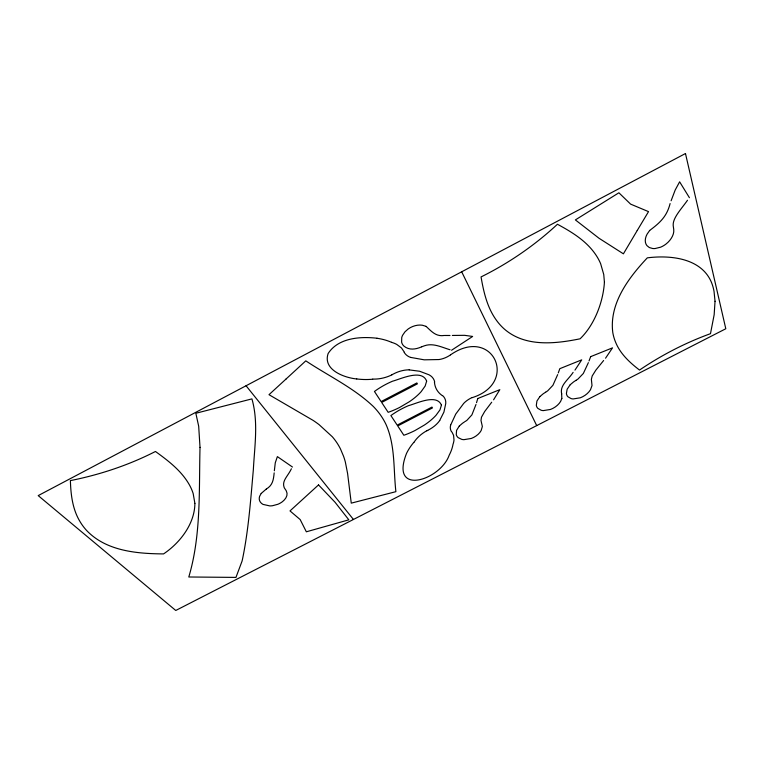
<?xml version="1.0" encoding="UTF-8"?>
<svg xmlns="http://www.w3.org/2000/svg" width="764" height="764" viewBox="0 0 764 764"><rect width="100%" height="100%" fill="white"/><g stroke="black" fill="none" stroke-linecap="round" stroke-linejoin="round"><path stroke-width="1.15" d="M274.352 470.777L275.279 462.793L277.37 456.614L292.478 467.033M274.171 472.887C273.464 479.945 272.71 485.236 266.321 489.036M561.846 398.436L561.616 393.689M450.703 424.946L455.745 414.069L463.71 403.392A18.193 11.842 -26.2 0 1 472.228 397.509M561.836 398.502L560.614 401.415A13.933 8.776 -28.9 0 1 550.5 409.447L543.28 410.612A13.933 8.776 -28.9 0 1 541.151 410.239L537.885 408.415A13.933 8.776 -28.9 0 1 536.318 405.312L536.939 401.004L539.871 396.621M476.516 402.704L477.767 398.55M475.982 404.481L471.885 414.909L466.919 420.324A22.003 14.449 -25.4 0 1 466.384 420.697L465.142 421.518M671.107 200.77L675.195 190.026L679.626 181.822L689.414 197.704M558.283 372.928L559.811 368.678L581.71 359.863L574.967 370.11M670.104 203.568C666.886 216.346 660.153 222.658 649.782 230.356M557.672 374.618L552.907 385.314L547.75 390.786A22.032 14.21 -29.1 0 1 547.139 391.216L545.735 392.133M589.034 360.933L590.668 356.654M588.375 362.652L583.333 373.472L578.042 378.982A22.099 14.124 -30.4 0 1 577.498 379.364L576.094 380.281M291.399 468.771C287.799 476.449 281.524 480.804 284.246 487.728A22.022 14.258 -18 0 0 284.475 488.11L286.003 490.392A23.99 15.337 -16.2 0 1 286.242 490.803C288.515 494.91 285.803 498.997 282.584 501.556A14.277 9.149 -16.5 0 1 277.829 504.288L272.576 505.711A14.277 9.149 -16.5 0 1 269.797 505.911L263.007 504.393A14.277 9.149 -16.5 0 1 259.617 496.314L261.173 493.487M439.682 420.515L443.922 412.073L445.765 403.43A20.313 13.561 -24.2 0 0 442.509 395.485M493.582 399.801L499.818 389.669L477.777 398.522M687.485 200.263C681.975 208.276 672.702 217.711 673.189 225.342A25.126 16.283 -39.1 0 0 673.237 225.896L673.705 229.19A26.893 17.811 -37.4 0 1 673.752 229.783C674.297 234.519 670.849 240.307 665.931 244.098A16.063 10.581 -37.7 0 1 660.535 247.211L655.063 248.539A16.063 10.581 -37.7 0 1 652.523 248.481L649.314 247.536L646.917 245.607A16.063 10.581 -37.7 0 1 647.089 234.166L649.667 230.489M261.212 493.429L266.197 489.122M491.71 402.217L484.691 411.5L481.482 417.173L480.986 420.429L482.351 426.493L481.158 430.543A13.914 8.92 -25.4 0 1 471.331 438.45L463.91 439.672A13.914 8.92 -25.4 0 1 461.676 439.348L458.18 437.638A13.914 8.92 -25.4 0 1 456.27 434.592L456.566 430.38L459.269 426.064M605.546 358.201L612.518 347.859L590.677 356.635M573.115 372.383C568.139 380.052 559.582 385.218 561.683 393.976M603.627 360.512L595.834 370.158L592.186 375.983L591.374 379.326L592.014 385.572L590.486 389.736A13.972 8.719 -30.1 0 1 580.277 397.805L573.115 398.942A13.972 8.719 -30.1 0 1 571.023 398.56L567.9 396.736A13.972 8.719 -30.1 0 1 566.41 393.555L567.146 389.201L570.173 384.789M459.307 426.026L462.43 423.323A23.216 14.774 -25.5 0 1 463.013 422.912L464.445 421.976M539.909 396.573L543.128 393.852A23.245 14.535 -28.9 0 1 543.72 393.441L545.601 392.228M570.211 384.741L573.468 382.01A23.312 14.449 -30.1 0 1 574.06 381.599L575.951 380.377M450.531 354.859C492.608 325.445 519.329 382.735 472.267 397.624M450.378 354.964L449.299 355.68A19.578 13.723 -26.5 0 1 439.071 359.548L424.211 359.825L410.726 357.418M451.543 350.256L472.658 336.447L464.588 335.329L452.364 335.444M426.866 430.81L427.735 430.352M427.907 430.266L430.132 429.043A24.056 15.958 -23.8 0 0 439.739 420.525M391.817 374.79L395.38 373.013A24.859 17.056 -23.6 0 1 409.208 369.824M421.594 346.866L423.81 346.016A23.273 16.178 -25.4 0 1 424.488 345.777C433.083 342.692 441.993 347.381 450.082 349.769M421.25 346.999L419.665 347.61A26.177 18.823 -25.7 0 1 418.92 347.878C414.25 349.454 408.482 350.065 403.774 345.968A15.49 11.059 -25.5 0 1 401.625 342.157L401.73 337.583A15.49 11.059 -25.5 0 1 402.638 335.215L404.968 331.834L408.205 328.95A15.49 11.059 -25.5 0 1 422.301 325.216L425.959 326.314M450.006 335.491L444.705 335.472M409.189 369.891L419.656 371.256L429.091 374.828A20.762 14.172 -24.2 0 1 434.697 382.038M444.314 335.463C435.833 336.867 431.354 331.184 426.083 326.381M377.024 338.242C360.13 336.294 338.223 337.85 328.128 353.531C322.58 369.719 344.134 377.769 356.74 378.963M442.308 395.637L441.496 395.036A36.892 24.897 -26.9 0 1 434.544 382.965L434.439 382.115M246.065 385.753L353.445 519.472M451.954 432.013L453.587 435.384L453.988 439.988A30.627 19.721 -23.4 0 1 453.023 444.304A57.988 37.512 -22.3 0 1 449.165 455.258C440.293 480.394 389.401 496.648 406.534 453.386A56.441 35.507 -24.5 0 1 413.792 442.375M404.404 352.28L401.453 347.926L396.726 344.411A33.645 23.789 -22.7 0 0 391.483 342.32M461.685 271.803L536.7 425.605M451.457 431.641A17.753 11.45 -25.5 0 1 450.664 424.946M410.698 357.447A19.463 13.79 -25.6 0 1 404.213 352.376M377.005 338.271A62.887 44.054 -21.2 0 1 391.493 342.301M372.689 379.231A65.341 47.635 -23.9 0 1 356.759 378.934M391.875 374.876A31.066 22.137 -23.3 0 1 372.746 379.078M413.945 442.394A27.934 17.887 -23.9 0 1 426.818 430.734M194.887 503.39C194.753 523.923 179.884 542.984 163.563 553.91C136.718 553.699 106.234 551.083 86.618 530.483A107.896 70.489 -12.4 0 1 80.086 521.716C72.561 509.445 70.804 494.709 70.393 480.604C99.788 474.759 128.763 465.142 155.455 451.476C168.061 460.616 180.982 470.404 188.956 484.099A111.248 70.107 -8.8 0 1 193.177 493.573L194.887 503.39M715.037 301.293L714.159 314.749L710.482 333.677C685.489 342.74 661.519 355.136 639.525 370.053C629.765 362.604 620.272 353.837 615.593 342.205A107.141 65.78 -36.3 0 1 612.804 332.646C608.994 303.661 628.629 277.752 647.309 257.85C669.99 254.995 700.722 257.869 711.217 281.801A104.114 66.029 -33 0 1 714.044 291.428L715.037 301.293M200.015 447.36C198.927 490.536 201.218 535.249 188.794 576.992L235.952 577.403L242.016 561.234A132.411 79.666 -10.7 0 0 242.475 559.315C248.577 529.815 250.659 499.675 253.352 469.679C254.565 446.128 258.557 422.034 251.919 398.884L195.842 413.267L198.688 426.274L200.015 447.36M441.439 405.159L439.959 409.905L436.005 415.31A43.195 29.223 -23.4 0 1 431.039 420.057L430.8 420.267A54.922 37.426 -23.1 0 1 424.44 425.013L414.967 430.543A63.04 43.185 -23 0 1 406.286 434.382L403.841 435.26L397.719 425.94L432.472 407.928L431.966 407.088L397.175 425.118L390.891 415.559L393.011 414.069A59.898 38.725 -23.4 0 1 408.52 405.636C416.37 403.64 436.702 393.403 441.439 405.159M426.637 381.131L425.176 386.011L421.155 391.655A44.474 30.971 -23.1 0 1 416.084 396.592L415.845 396.812A56.555 39.68 -22.8 0 1 409.332 401.74L399.61 407.46A64.921 45.802 -22.7 0 1 390.681 411.414L388.169 412.321L381.675 402.456L417.392 383.853L416.857 382.955L381.102 401.587L374.446 391.464L376.614 389.917A61.588 40.931 -23.2 0 1 392.553 381.198C400.651 379.068 422.024 368.64 426.637 381.131M604.419 282.298C603.149 302.133 594.459 324.967 580.105 338.796C554.941 343.934 524.82 347.228 504.03 328.778A113.444 77.641 -35.2 0 1 496.571 320.469C487.26 307.825 483.66 292.115 481.053 276.921C508.776 263.208 534.771 245.311 557.443 224.253C571.472 231.845 585.74 240.469 595.08 253.763A109.672 76.123 -30.1 0 1 600.628 263.656L603.751 274.505L604.419 282.298M637.252 230.47L623.405 253.829L599.014 238.253L575.378 219.908L618.897 192.786L630.606 204.122L648.521 211.628L637.252 230.47M286.051 379.02L268.995 394.692L313.125 420.401A178.041 112.824 -12.7 0 1 319.075 424.631L332.302 436.741A126.232 81.653 -14.4 0 1 335.071 440.179A128.056 82.789 -14.3 0 1 340.486 448.974L343.561 456.27A199.423 126.757 -11.6 0 1 345.347 462.01L347.601 473.527L351.259 503.142L395.886 491.672C393.364 469.335 395.38 445.765 386.145 424.746A138.485 90.878 -15.9 0 0 382.716 418.395A135.639 89.073 -16 0 0 378.409 412.245A143.193 93.829 -15.7 0 0 373.348 406.496C353.512 387.692 328.396 375.878 305.801 360.856L286.051 379.02M318.521 484.911L290.005 510.915L300.166 519.558L306.345 531.801L348.833 519.835L335.062 502.263L318.521 484.911M685.48 153.526L38.2 495.607L175.758 610.474L725.8 328.749L685.48 153.526"/></g></svg>
